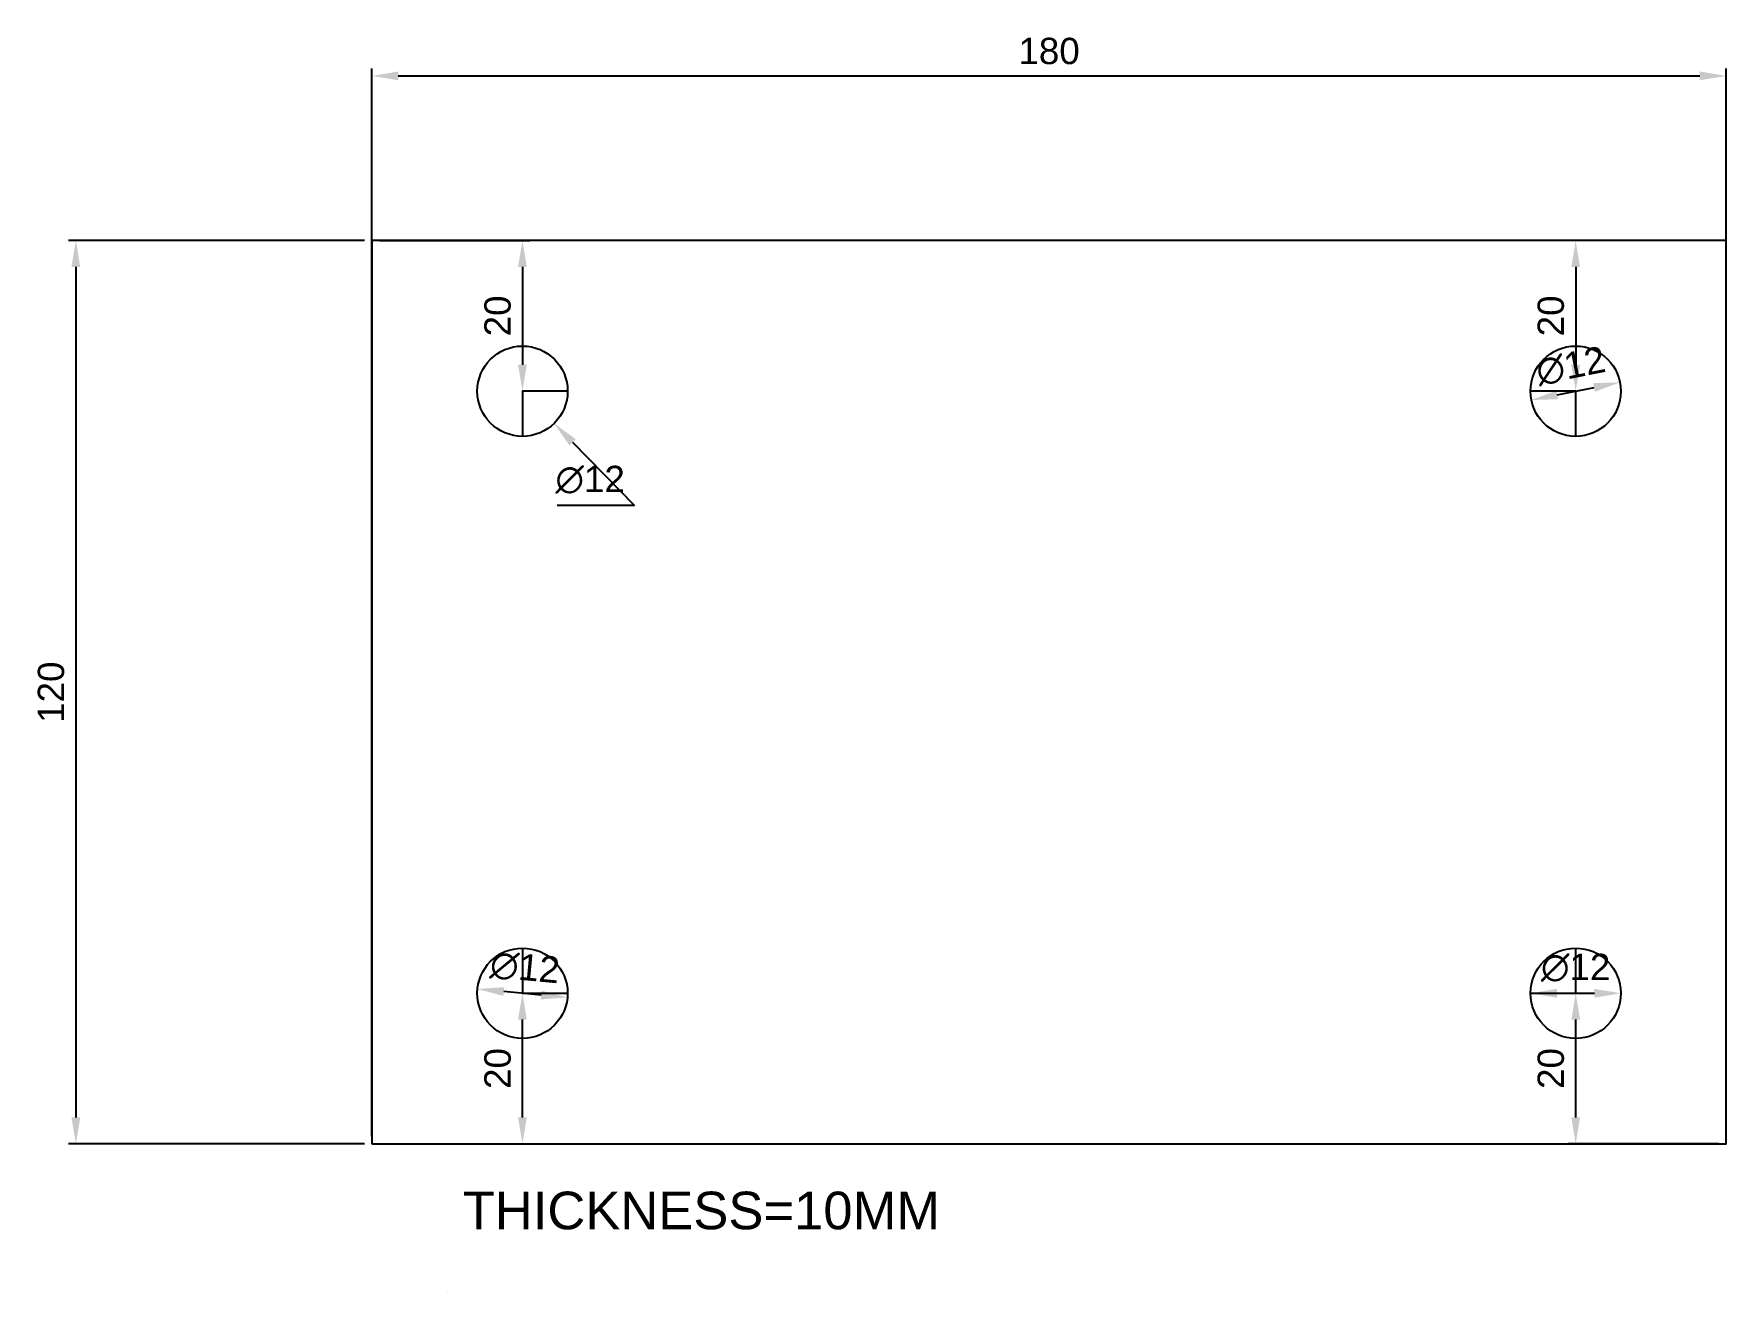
# Model space of a CAD drawing. Header units: millimetres. Extents: x 5755 to 5980, y 1980 to 2147.
import ezdxf

# ---------------------------------------------------------------- set-up
doc = ezdxf.new("R2010")
doc.units = ezdxf.units.MM
doc.linetypes.add('AM_ISO08W050', pattern=[18, 12, -1.5, 3, -1.5])
doc.linetypes.add('AM_ISO08W050x2', pattern=[9, 6, -0.75, 1.5, -0.75])
doc.layers.add('AM_7', color=4, linetype='AM_ISO08W050', lineweight=25)
doc.styles.get("Standard").update_dxf_attribs({"font": 'arial.ttf'})
doc.dimstyles.new('AM_ISO', dxfattribs={"dimtxt": 3.5, "dimasz": 3.5, "dimexe": 1, "dimexo": 1, "dimgap": 1.5, "dimtad": 1, "dimdsep": 46, "dimtxsty": 'Standard', "dimcen": 0, "dimclrd": 256, "dimclre": 256, "dimclrt": 2, "dimadec": 0, "dimazin": 2, "dimtp": 0.1, "dimtm": 0.1, "dimtfac": 0.71, "dimtdec": 3, "dimtmove": 0, "dimatfit": 3, "dimfxl": 1, "dimlwd": -1, "dimlwe": -1, "dimarcsym": 1})
doc.dimstyles.new('AM_ISO$3', dxfattribs={"dimtxt": 3.5, "dimasz": 3.5, "dimexe": 1, "dimexo": 1, "dimgap": 1.5, "dimtad": 1, "dimtoh": 1, "dimdsep": 46, "dimtxsty": 'Standard', "dimcen": 0, "dimclrd": 256, "dimclre": 256, "dimclrt": 2, "dimadec": 0, "dimazin": 2, "dimtp": 0.1, "dimtm": 0.1, "dimtfac": 0.71, "dimtdec": 3, "dimtofl": 0, "dimtmove": 0, "dimatfit": 0, "dimfxl": 1, "dimlwd": -1, "dimlwe": -1, "dimarcsym": 1})

# ---------------------------------------------------------------- blocks, each defined once
blk = doc.blocks.new('*D4')
at = {"linetype": 'ByBlock', "transparency": 16777216}
blk.add_line((5957.39, 2098.82), (5962.29, 2099.8), dxfattribs=at)
at = {"transparency": 16777216}
for points in [[(5957.27, 2099.39), (5957.5, 2098.25), (5953.96, 2098.13)], [(5962.18, 2100.37), (5962.41, 2099.23), (5965.72, 2100.48)]]:
    blk.add_solid(points, dxfattribs=at)
at = {"layer": 'Defpoints', "color": 0, "transparency": 16777216}
for p in [(5965.72, 2100.48), (5953.96, 2098.13)]:
    blk.add_point(p, dxfattribs=at)
at = {"color": 2, "transparency": 16777216, "insert": (5959.18, 2102.63), "char_height": 3.5, "attachment_point": 5, "rotation": 11.3042}
blk.add_mtext('∅12', dxfattribs=at)
blk = doc.blocks.new('*D5')
at = {"linetype": 'ByBlock', "transparency": 16777216}
blk.add_line((5822.33, 2019.07), (5817.35, 2019.54), dxfattribs=at)
at = {"transparency": 16777216}
for points in [[(5817.41, 2020.12), (5817.3, 2018.96), (5813.87, 2019.87)], [(5822.38, 2019.65), (5822.27, 2018.49), (5825.81, 2018.75)]]:
    blk.add_solid(points, dxfattribs=at)
at = {"layer": 'Defpoints', "color": 0, "transparency": 16777216}
for p in [(5813.87, 2019.87), (5825.81, 2018.75)]:
    blk.add_point(p, dxfattribs=at)
at = {"color": 2, "transparency": 16777216, "insert": (5820.16, 2022.68), "char_height": 3.5, "attachment_point": 5, "rotation": 354.6275}
blk.add_mtext('∅12', dxfattribs=at)
blk = doc.blocks.new('*D6')
at = {"linetype": 'ByBlock', "transparency": 16777216}
for p, q in [((5798.84, 2119.31), (5759.48, 2119.31)), ((5760.48, 2115.81), (5760.48, 2002.81)), ((5798.84, 1999.31), (5759.48, 1999.31))]:
    blk.add_line(p, q, dxfattribs=at)
at = {"transparency": 16777216}
for points in [[(5759.89, 2115.81), (5761.06, 2115.81), (5760.48, 2119.31)], [(5759.89, 2002.81), (5761.06, 2002.81), (5760.48, 1999.31)]]:
    blk.add_solid(points, dxfattribs=at)
at = {"layer": 'Defpoints', "color": 0, "transparency": 16777216}
for p in [(5799.84, 2119.31), (5760.48, 1999.31), (5799.84, 1999.31)]:
    blk.add_point(p, dxfattribs=at)
at = {"color": 2, "transparency": 16777216, "insert": (5757.19, 2059.31), "char_height": 3.5, "attachment_point": 5, "rotation": 90}
blk.add_mtext('120', dxfattribs=at)
blk = doc.blocks.new('*D7')
at = {"linetype": 'ByBlock', "transparency": 16777216}
for p, q in [((5799.84, 2000.31), (5799.84, 2142.2)), ((5979.84, 2000.31), (5979.84, 2142.2)), ((5803.34, 2141.2), (5976.34, 2141.2))]:
    blk.add_line(p, q, dxfattribs=at)
at = {"transparency": 16777216}
for points in [[(5803.34, 2141.79), (5803.34, 2140.62), (5799.84, 2141.2)], [(5976.34, 2141.79), (5976.34, 2140.62), (5979.84, 2141.2)]]:
    blk.add_solid(points, dxfattribs=at)
at = {"layer": 'Defpoints', "color": 0, "transparency": 16777216}
for p in [(5979.84, 2141.2), (5799.84, 1999.31), (5979.84, 1999.31)]:
    blk.add_point(p, dxfattribs=at)
at = {"color": 2, "transparency": 16777216, "insert": (5889.84, 2144.49), "char_height": 3.5, "attachment_point": 5}
blk.add_mtext('180', dxfattribs=at)
blk = doc.blocks.new('*D8')
at = {"linetype": 'ByBlock', "transparency": 16777216}
for p, q in [((5800.84, 2119.31), (5820.84, 2119.31)), ((5819.84, 2115.81), (5819.84, 2102.81))]:
    blk.add_line(p, q, dxfattribs=at)
at = {"transparency": 16777216}
for points in [[(5819.26, 2115.81), (5820.42, 2115.81), (5819.84, 2119.31)], [(5819.26, 2102.81), (5820.42, 2102.81), (5819.84, 2099.31)]]:
    blk.add_solid(points, dxfattribs=at)
at = {"layer": 'Defpoints', "color": 0, "transparency": 16777216}
for p in [(5799.84, 2119.31), (5819.84, 2099.31), (5819.84, 2099.31)]:
    blk.add_point(p, dxfattribs=at)
at = {"color": 2, "transparency": 16777216, "insert": (5816.55, 2109.31), "char_height": 3.5, "attachment_point": 5, "rotation": 90}
blk.add_mtext('20', dxfattribs=at)
blk = doc.blocks.new('*D9')
at = {"linetype": 'ByBlock', "transparency": 16777216}
for p, q in [((5819.84, 2002.81), (5819.84, 2015.81)), ((5800.84, 1999.31), (5820.84, 1999.31))]:
    blk.add_line(p, q, dxfattribs=at)
at = {"transparency": 16777216}
for points in [[(5819.26, 2015.81), (5820.42, 2015.81), (5819.84, 2019.31)], [(5819.26, 2002.81), (5820.42, 2002.81), (5819.84, 1999.31)]]:
    blk.add_solid(points, dxfattribs=at)
at = {"layer": 'Defpoints', "color": 0, "transparency": 16777216}
for p in [(5819.84, 2019.31), (5819.84, 2019.31), (5799.84, 1999.31)]:
    blk.add_point(p, dxfattribs=at)
at = {"color": 2, "transparency": 16777216, "insert": (5816.55, 2009.31), "char_height": 3.5, "attachment_point": 5, "rotation": 90}
blk.add_mtext('20', dxfattribs=at)
blk = doc.blocks.new('*D10')
at = {"linetype": 'ByBlock', "transparency": 16777216}
for p, q in [((5959.84, 2002.81), (5959.84, 2015.81)), ((5978.84, 1999.31), (5958.84, 1999.31))]:
    blk.add_line(p, q, dxfattribs=at)
at = {"transparency": 16777216}
for points in [[(5959.26, 2015.81), (5960.42, 2015.81), (5959.84, 2019.31)], [(5959.26, 2002.81), (5960.42, 2002.81), (5959.84, 1999.31)]]:
    blk.add_solid(points, dxfattribs=at)
at = {"layer": 'Defpoints', "color": 0, "transparency": 16777216}
for p in [(5959.84, 2019.31), (5959.84, 2019.31), (5979.84, 1999.31)]:
    blk.add_point(p, dxfattribs=at)
at = {"color": 2, "transparency": 16777216, "insert": (5956.55, 2009.31), "char_height": 3.5, "attachment_point": 5, "rotation": 90}
blk.add_mtext('20', dxfattribs=at)
blk = doc.blocks.new('*D11')
at = {"linetype": 'ByBlock', "transparency": 16777216}
for p, q in [((5978.84, 2119.31), (5958.84, 2119.31)), ((5959.84, 2115.81), (5959.84, 2102.81))]:
    blk.add_line(p, q, dxfattribs=at)
at = {"transparency": 16777216}
for points in [[(5959.26, 2115.81), (5960.42, 2115.81), (5959.84, 2119.31)], [(5959.26, 2102.81), (5960.42, 2102.81), (5959.84, 2099.31)]]:
    blk.add_solid(points, dxfattribs=at)
at = {"layer": 'Defpoints', "color": 0, "transparency": 16777216}
for p in [(5979.84, 2119.31), (5959.84, 2099.31), (5959.84, 2099.31)]:
    blk.add_point(p, dxfattribs=at)
at = {"color": 2, "transparency": 16777216, "insert": (5956.55, 2109.31), "char_height": 3.5, "attachment_point": 5, "rotation": 90}
blk.add_mtext('20', dxfattribs=at)
blk = doc.blocks.new('*D12')
at = {"linetype": 'ByBlock', "transparency": 16777216}
blk.add_line((5957.34, 2019.31), (5962.34, 2019.31), dxfattribs=at)
at = {"transparency": 16777216}
for points in [[(5957.34, 2019.89), (5957.34, 2018.72), (5953.84, 2019.31)], [(5962.34, 2019.89), (5962.34, 2018.72), (5965.84, 2019.31)]]:
    blk.add_solid(points, dxfattribs=at)
at = {"layer": 'Defpoints', "color": 0, "transparency": 16777216}
for p in [(5953.84, 2019.31), (5965.84, 2019.31)]:
    blk.add_point(p, dxfattribs=at)
at = {"color": 2, "transparency": 16777216, "insert": (5959.84, 2022.69), "char_height": 3.5, "attachment_point": 5}
blk.add_mtext('∅12', dxfattribs=at)
blk = doc.blocks.new('*D13')
at = {"linetype": 'ByBlock', "transparency": 16777216}
for p, q in [((5826.5, 2092.53), (5834.74, 2084.14)), ((5834.74, 2084.14), (5824.45, 2084.14))]:
    blk.add_line(p, q, dxfattribs=at)
at = {"transparency": 16777216}
blk.add_solid([(5826.91, 2092.94), (5826.08, 2092.12), (5824.04, 2095.03)], dxfattribs=at)
at = {"layer": 'Defpoints', "color": 0, "transparency": 16777216}
for p in [(5815.64, 2103.59), (5824.04, 2095.03)]:
    blk.add_point(p, dxfattribs=at)
at = {"color": 2, "transparency": 16777216, "insert": (5828.84, 2087.53), "char_height": 3.5, "attachment_point": 5}
blk.add_mtext('∅12', dxfattribs=at)

msp = doc.modelspace()

# ---------------------------------------------------------------- linework, layer by layer
msp.add_lwpolyline([(5799.84, 1999.308), (5979.84, 1999.308), (5979.84, 2119.308), (5799.84, 2119.308)], close=True)
for points in [[(5825.84, 2099.308), (5819.84, 2099.308), (5819.84, 2093.308)], [(5959.84, 2093.308), (5959.84, 2099.308), (5953.84, 2099.308)], [(5819.84, 2025.308), (5819.84, 2019.308), (5825.84, 2019.308)], [(5953.84, 2019.308), (5959.84, 2019.308), (5959.84, 2025.308)]]:
    msp.add_lwpolyline(points)
for centre in [(5819.84, 2099.308), (5959.84, 2099.308), (5819.84, 2019.308), (5959.84, 2019.308)]:
    msp.add_circle(centre, 6)
at = {"layer": 'AM_7', "linetype": 'AM_ISO08W050x2'}
msp.add_line((5809.859, 1979.595), (5809.859, 1979.595), dxfattribs=at)

# ---------------------------------------------------------------- texts
msp.add_text('THICKNESS=10MM', height=5).set_placement((5811.9, 1987.946))

# ---------------------------------------------------------------- dimensions: what is measured, and where the dimension line sits
dim = msp.add_linear_dim(base=(5979.84, 2141.203), p1=(5799.84, 1999.308), p2=(5979.84, 1999.308), dimstyle='AM_ISO')
dim.commit()
dim.dimension.update_dxf_attribs({"geometry": '*D7', "text_midpoint": (5889.84, 2144.49)})
for base, p1, p2, picture, middle in [((5760.477, 1999.308), (5799.84, 2119.308), (5799.84, 1999.308), '*D6', (5757.19, 2059.308)), ((5819.84, 2099.308), (5799.84, 2119.308), (5819.84, 2099.308), '*D8', (5816.553, 2109.308)), ((5959.84, 2099.308), (5979.84, 2119.308), (5959.84, 2099.308), '*D11', (5956.553, 2109.308)), ((5819.84, 2019.308), (5799.84, 1999.308), (5819.84, 2019.308), '*D9', (5816.553, 2009.308)), ((5959.84, 2019.308), (5979.84, 1999.308), (5959.84, 2019.308), '*D10', (5956.553, 2009.308))]:
    dim = msp.add_linear_dim(base=base, p1=p1, p2=p2, angle=90, dimstyle='AM_ISO')
    dim.commit()
    dim.dimension.update_dxf_attribs({"geometry": picture, "text_midpoint": middle})
for p1, p2, picture, middle in [((5953.956, 2098.132), (5965.724, 2100.484), '*D4', (5959.177, 2102.627)), ((5825.814, 2018.746), (5813.866, 2019.87), '*D5', (5820.157, 2022.678))]:
    dim = msp.add_diameter_dim_2p(p1=p1, p2=p2, dimstyle='AM_ISO$3')
    dim.commit()
    dim.dimension.update_dxf_attribs({"geometry": picture, "text_midpoint": middle})
for p1, p2, picture, middle in [((5815.636, 2103.589), (5824.044, 2095.028), '*D13', (5828.843, 2084.142)), ((5953.84, 2019.308), (5965.84, 2019.308), '*D12', (5959.84, 2019.308))]:
    dim = msp.add_diameter_dim_2p(p1=p1, p2=p2, dimstyle='AM_ISO$3')
    dim.commit()
    dim.dimension.update_dxf_attribs({"geometry": picture, "text_midpoint": middle, "dimtype": 163})

doc.saveas('drawing.dxf')
